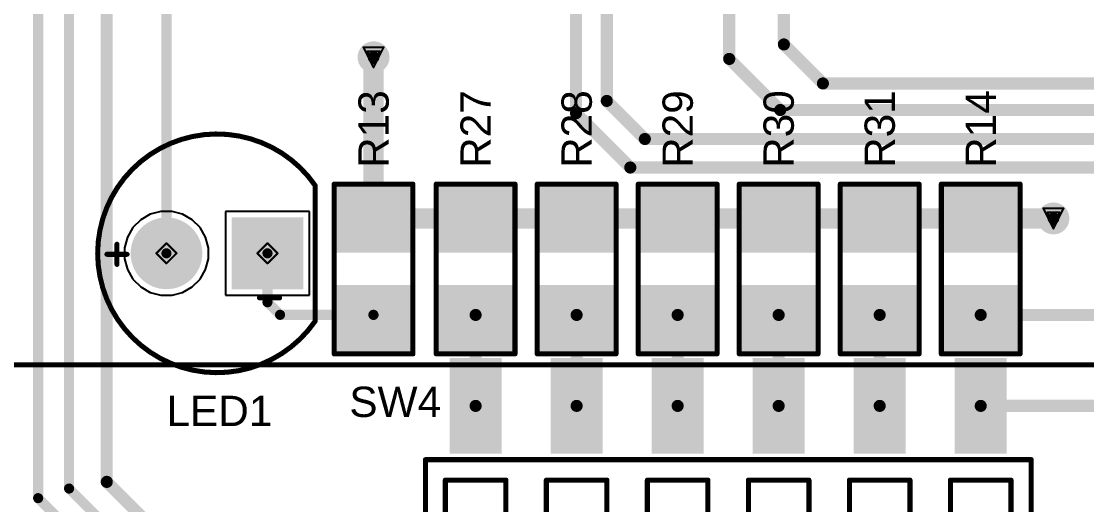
# Model space of a CAD drawing. Header units: inches. Extents: x 29 to 267, y 155 to 337.
# Drawn here: x 54.19 to 80.97, y 223.75 to 235.91 of the extents above; entities that cross this region are included whole.
import ezdxf

# ---------------------------------------------------------------- set-up
doc = ezdxf.new("R2010")
doc.units = ezdxf.units.IN
for name, color, linetype in [('Board Outline', 216, 'Continuous'), ('Bottom Layer', 5, 'Continuous'), ('Bottom Solder', 6, 'Continuous'), ('Dimension', 6, 'Continuous'), ('Drill Drawing', 1, 'Continuous'), ('Multi-Layer', 9, 'Continuous'), ('Pad Holes', 156, 'Continuous'), ('Top Layer', 1, 'Continuous'), ('Top Overlay', 2, 'Continuous'), ('Top Paste', 8, 'Continuous'), ('Top Solder', 216, 'Continuous'), ('Via Holes', 16, 'Continuous')]:
    doc.layers.add(name, color=color, linetype=linetype)
doc.styles.add('Arial', font='', dxfattribs={"height": 0.2})
doc.styles.get('Arial').set_extended_font_data('Arial')

# ---------------------------------------------------------------- blocks, each defined once
blk = doc.blocks.new('SMXS_06K_TP_15')
at = {"layer": 'Top Layer'}
for points in [[(-3.3, 6.9), (-3.3, 5.8), (-5.5, 5.8), (-5.5, 6.9)], [(5.5, 6.9), (5.5, 5.8), (3.3, 5.8), (3.3, 6.9)], [(-3.3, 4.36), (-3.3, 3.26), (-5.5, 3.26), (-5.5, 4.36)], [(5.5, 4.36), (5.5, 3.26), (3.3, 3.26), (3.3, 4.36)], [(-3.3, 1.82), (-3.3, 0.72), (-5.5, 0.72), (-5.5, 1.82)], [(5.5, 1.82), (5.5, 0.72), (3.3, 0.72), (3.3, 1.82)], [(-3.3, -0.72), (-3.3, -1.82), (-5.5, -1.82), (-5.5, -0.72)], [(5.5, -0.72), (5.5, -1.82), (3.3, -1.82), (3.3, -0.72)], [(-3.3, -3.26), (-3.3, -4.36), (-5.5, -4.36), (-5.5, -3.26)], [(5.5, -3.26), (5.5, -4.36), (3.3, -4.36), (3.3, -3.26)], [(-3.3, -5.8), (-3.3, -6.9), (-5.5, -6.9), (-5.5, -5.8)], [(5.5, -5.8), (5.5, -6.9), (3.3, -6.9), (3.3, -5.8)]]:
    blk.add_hatch(color=1, dxfattribs=at).paths.add_polyline_path(points)
at = {"layer": 'Top Paste'}
for points in [[(-3.3, 6.9), (-3.3, 5.8), (-5.5, 5.8), (-5.5, 6.9)], [(5.5, 6.9), (5.5, 5.8), (3.3, 5.8), (3.3, 6.9)], [(-3.3, 4.36), (-3.3, 3.26), (-5.5, 3.26), (-5.5, 4.36)], [(5.5, 4.36), (5.5, 3.26), (3.3, 3.26), (3.3, 4.36)], [(-3.3, 1.82), (-3.3, 0.72), (-5.5, 0.72), (-5.5, 1.82)], [(5.5, 1.82), (5.5, 0.72), (3.3, 0.72), (3.3, 1.82)], [(-3.3, -0.72), (-3.3, -1.82), (-5.5, -1.82), (-5.5, -0.72)], [(5.5, -0.72), (5.5, -1.82), (3.3, -1.82), (3.3, -0.72)], [(-3.3, -3.26), (-3.3, -4.36), (-5.5, -4.36), (-5.5, -3.26)], [(5.5, -3.26), (5.5, -4.36), (3.3, -4.36), (3.3, -3.26)], [(-3.3, -5.8), (-3.3, -6.9), (-5.5, -6.9), (-5.5, -5.8)], [(5.5, -5.8), (5.5, -6.9), (3.3, -6.9), (3.3, -5.8)]]:
    blk.add_hatch(color=8, dxfattribs=at).paths.add_polyline_path(points)
at = {"layer": 'Top Solder'}
for points in [[(-3.198, 7.002), (-3.198, 5.698), (-5.602, 5.698), (-5.602, 7.002)], [(5.602, 7.002), (5.602, 5.698), (3.198, 5.698), (3.198, 7.002)], [(-3.198, 4.462), (-3.198, 3.158), (-5.602, 3.158), (-5.602, 4.462)], [(5.602, 4.462), (5.602, 3.158), (3.198, 3.158), (3.198, 4.462)], [(-3.198, 1.922), (-3.198, 0.618), (-5.602, 0.618), (-5.602, 1.922)], [(5.602, 1.922), (5.602, 0.618), (3.198, 0.618), (3.198, 1.922)], [(-3.198, -0.618), (-3.198, -1.922), (-5.602, -1.922), (-5.602, -0.618)], [(5.602, -0.618), (5.602, -1.922), (3.198, -1.922), (3.198, -0.618)], [(-3.198, -3.158), (-3.198, -4.462), (-5.602, -4.462), (-5.602, -3.158)], [(5.602, -3.158), (5.602, -4.462), (3.198, -4.462), (3.198, -3.158)], [(-3.198, -5.698), (-3.198, -7.002), (-5.602, -7.002), (-5.602, -5.698)], [(5.602, -5.698), (5.602, -7.002), (3.198, -7.002), (3.198, -5.698)]]:
    blk.add_hatch(color=216, dxfattribs=at).paths.add_polyline_path(points)
at = {"layer": 'Top Overlay'}
for points, const_width in [([(-3.08, 7.61), (-3.08, 6.965)], 0.127), ([(-3.08, 7.61), (3.048, 7.61)], 0.127), ([(3.048, 7.61), (3.048, -7.62)], 0.127), ([(-2.293, 7.112), (-2.293, 5.588)], 0.127), ([(-2.293, 7.112), (2.533, 7.112)], 0.127), ([(-1.785, 7.112), (-1.785, 5.588)], 0.127), ([(-1.023, 7.112), (-1.785, 6.096)], 0.127), ([(-0.515, 7.112), (-1.531, 5.588)], 0.127), ([(-0.515, 7.112), (-0.515, 5.588)], 0.127), ([(2.533, 7.112), (2.533, 5.588)], 0.127), ([(-5.879, 6.48), (-5.752, 6.353)], 0.254), ([(-5.879, 6.48), (-5.879, 6.226)], 0.254), ([(-5.752, 6.353), (-5.879, 6.226)], 0.254), ([(-0.515, 6.35), (-1.023, 5.588)], 0.127), ([(-3.08, 5.735), (-3.08, 4.425)], 0.127), ([(-2.293, 5.588), (2.533, 5.588)], 0.127), ([(-2.293, 4.572), (2.533, 4.572)], 0.127), ([(-2.293, 4.572), (-2.293, 3.048)], 0.127), ([(-1.023, 4.572), (-1.785, 3.556)], 0.127), ([(-1.785, 4.572), (-1.785, 3.048)], 0.127), ([(-0.515, 4.572), (-1.531, 3.048)], 0.127), ([(-0.515, 4.572), (-0.515, 3.048)], 0.127), ([(2.533, 4.572), (2.533, 3.048)], 0.127), ([(-0.515, 3.81), (-1.023, 3.048)], 0.127), ([(-3.08, 3.195), (-3.08, 1.885)], 0.127), ([(-2.293, 3.048), (2.533, 3.048)], 0.127), ([(-2.293, 2.032), (-2.293, 0.508)], 0.127), ([(-2.293, 2.032), (2.533, 2.032)], 0.127), ([(-1.785, 2.032), (-1.785, 0.508)], 0.127), ([(-1.023, 2.032), (-1.785, 1.016)], 0.127), ([(-0.515, 2.032), (-1.531, 0.508)], 0.127), ([(-0.515, 2.032), (-0.515, 0.508)], 0.127), ([(2.533, 2.032), (2.533, 0.508)], 0.127), ([(-0.515, 1.27), (-1.023, 0.508)], 0.127), ([(-3.08, 0.655), (-3.08, -0.655)], 0.127), ([(-2.293, 0.508), (2.533, 0.508)], 0.127), ([(-2.293, -0.508), (2.533, -0.508)], 0.127), ([(-2.293, -0.508), (-2.293, -2.032)], 0.127), ([(-1.023, -0.508), (-1.785, -1.524)], 0.127), ([(-1.785, -0.508), (-1.785, -2.032)], 0.127), ([(-0.515, -0.508), (-1.531, -2.032)], 0.127), ([(-0.515, -0.508), (-0.515, -2.032)], 0.127), ([(2.533, -0.508), (2.533, -2.032)], 0.127), ([(-0.515, -1.27), (-1.023, -2.032)], 0.127), ([(-3.08, -1.885), (-3.08, -3.195)], 0.127), ([(-2.293, -2.032), (2.533, -2.032)], 0.127), ([(-2.293, -3.048), (-2.293, -4.572)], 0.127), ([(-2.293, -3.048), (2.533, -3.048)], 0.127), ([(-1.785, -3.048), (-1.785, -4.572)], 0.127), ([(-1.023, -3.048), (-1.785, -4.064)], 0.127), ([(-0.515, -3.048), (-1.531, -4.572)], 0.127), ([(-0.515, -3.048), (-0.515, -4.572)], 0.127), ([(2.533, -3.048), (2.533, -4.572)], 0.127), ([(-0.515, -3.81), (-1.023, -4.572)], 0.127), ([(-3.08, -4.425), (-3.08, -5.735)], 0.127), ([(-2.293, -4.572), (2.533, -4.572)], 0.127), ([(-2.293, -5.588), (2.533, -5.588)], 0.127), ([(-2.293, -5.588), (-2.293, -7.112)], 0.127), ([(-1.023, -5.588), (-1.785, -6.604)], 0.127), ([(-1.785, -5.588), (-1.785, -7.112)], 0.127), ([(-0.515, -5.588), (-1.531, -7.112)], 0.127), ([(-0.515, -5.588), (-0.515, -7.112)], 0.127), ([(2.533, -5.588), (2.533, -7.112)], 0.127), ([(-0.515, -6.35), (-1.023, -7.112)], 0.127), ([(-3.08, -6.965), (-3.08, -7.62)], 0.127), ([(-2.293, -7.112), (2.533, -7.112)], 0.127), ([(-3.08, -7.62), (3.048, -7.62)], 0.127)]:
    blk.add_lwpolyline(points, dxfattribs=dict(at, const_width=const_width))
for points, const_width in [([(-3.112, 7.61, 1), (-3.048, 7.61, 1)], 0.0635), ([(-3.112, 7.61, 1), (-3.048, 7.61, 1)], 0.0635), ([(3.016, 7.61, 1), (3.08, 7.61, 1)], 0.0635), ([(3.016, 7.61, 1), (3.08, 7.61, 1)], 0.0635), ([(-3.112, 6.965, 1), (-3.048, 6.965, 1)], 0.0635), ([(-2.325, 7.112, 1), (-2.261, 7.112, 1)], 0.0635), ([(-2.325, 7.112, 1), (-2.261, 7.112, 1)], 0.0635), ([(-1.817, 7.112, 1), (-1.753, 7.112, 1)], 0.0635), ([(-1.055, 7.112, 1), (-0.991, 7.112, 1)], 0.0635), ([(-0.547, 7.112, 1), (-0.483, 7.112, 1)], 0.0635), ([(-0.547, 7.112, 1), (-0.483, 7.112, 1)], 0.0635), ([(2.501, 7.112, 1), (2.565, 7.112, 1)], 0.0635), ([(2.501, 7.112, 1), (2.565, 7.112, 1)], 0.0635), ([(-5.942, 6.48, 1), (-5.815, 6.48, 1)], 0.127), ([(-5.942, 6.48, 1), (-5.815, 6.48, 1)], 0.127), ([(-5.815, 6.353, 1), (-5.688, 6.353, 1)], 0.127), ([(-5.815, 6.353, 1), (-5.688, 6.353, 1)], 0.127), ([(-5.942, 6.226, 1), (-5.815, 6.226, 1)], 0.127), ([(-5.942, 6.226, 1), (-5.815, 6.226, 1)], 0.127), ([(-0.547, 6.35, 1), (-0.483, 6.35, 1)], 0.0635), ([(-1.817, 6.096, 1), (-1.753, 6.096, 1)], 0.0635), ([(-3.112, 5.735, 1), (-3.048, 5.735, 1)], 0.0635), ([(-2.325, 5.588, 1), (-2.261, 5.588, 1)], 0.0635), ([(-2.325, 5.588, 1), (-2.261, 5.588, 1)], 0.0635), ([(-1.817, 5.588, 1), (-1.753, 5.588, 1)], 0.0635), ([(-1.563, 5.588, 1), (-1.499, 5.588, 1)], 0.0635), ([(-1.055, 5.588, 1), (-0.991, 5.588, 1)], 0.0635), ([(-0.547, 5.588, 1), (-0.483, 5.588, 1)], 0.0635), ([(2.501, 5.588, 1), (2.565, 5.588, 1)], 0.0635), ([(2.501, 5.588, 1), (2.565, 5.588, 1)], 0.0635), ([(-2.325, 4.572, 1), (-2.261, 4.572, 1)], 0.0635), ([(-2.325, 4.572, 1), (-2.261, 4.572, 1)], 0.0635), ([(-1.817, 4.572, 1), (-1.753, 4.572, 1)], 0.0635), ([(-1.055, 4.572, 1), (-0.991, 4.572, 1)], 0.0635), ([(-0.547, 4.572, 1), (-0.483, 4.572, 1)], 0.0635), ([(-0.547, 4.572, 1), (-0.483, 4.572, 1)], 0.0635), ([(2.501, 4.572, 1), (2.565, 4.572, 1)], 0.0635), ([(2.501, 4.572, 1), (2.565, 4.572, 1)], 0.0635), ([(-3.112, 4.425, 1), (-3.048, 4.425, 1)], 0.0635), ([(-0.547, 3.81, 1), (-0.483, 3.81, 1)], 0.0635), ([(-1.817, 3.556, 1), (-1.753, 3.556, 1)], 0.0635), ([(-3.112, 3.195, 1), (-3.048, 3.195, 1)], 0.0635), ([(-2.325, 3.048, 1), (-2.261, 3.048, 1)], 0.0635), ([(-2.325, 3.048, 1), (-2.261, 3.048, 1)], 0.0635), ([(-1.817, 3.048, 1), (-1.753, 3.048, 1)], 0.0635), ([(-1.563, 3.048, 1), (-1.499, 3.048, 1)], 0.0635), ([(-1.055, 3.048, 1), (-0.991, 3.048, 1)], 0.0635), ([(-0.547, 3.048, 1), (-0.483, 3.048, 1)], 0.0635), ([(2.501, 3.048, 1), (2.565, 3.048, 1)], 0.0635), ([(2.501, 3.048, 1), (2.565, 3.048, 1)], 0.0635), ([(-3.112, 1.885, 1), (-3.048, 1.885, 1)], 0.0635), ([(-2.325, 2.032, 1), (-2.261, 2.032, 1)], 0.0635), ([(-2.325, 2.032, 1), (-2.261, 2.032, 1)], 0.0635), ([(-1.817, 2.032, 1), (-1.753, 2.032, 1)], 0.0635), ([(-1.055, 2.032, 1), (-0.991, 2.032, 1)], 0.0635), ([(-0.547, 2.032, 1), (-0.483, 2.032, 1)], 0.0635), ([(-0.547, 2.032, 1), (-0.483, 2.032, 1)], 0.0635), ([(2.501, 2.032, 1), (2.565, 2.032, 1)], 0.0635), ([(2.501, 2.032, 1), (2.565, 2.032, 1)], 0.0635), ([(-1.817, 1.016, 1), (-1.753, 1.016, 1)], 0.0635), ([(-0.547, 1.27, 1), (-0.483, 1.27, 1)], 0.0635), ([(-3.112, 0.655, 1), (-3.048, 0.655, 1)], 0.0635), ([(-2.325, 0.508, 1), (-2.261, 0.508, 1)], 0.0635), ([(-2.325, 0.508, 1), (-2.261, 0.508, 1)], 0.0635), ([(-1.817, 0.508, 1), (-1.753, 0.508, 1)], 0.0635), ([(-1.563, 0.508, 1), (-1.499, 0.508, 1)], 0.0635), ([(-1.055, 0.508, 1), (-0.991, 0.508, 1)], 0.0635), ([(-0.547, 0.508, 1), (-0.483, 0.508, 1)], 0.0635), ([(2.501, 0.508, 1), (2.565, 0.508, 1)], 0.0635), ([(2.501, 0.508, 1), (2.565, 0.508, 1)], 0.0635), ([(-2.325, -0.508, 1), (-2.261, -0.508, 1)], 0.0635), ([(-2.325, -0.508, 1), (-2.261, -0.508, 1)], 0.0635), ([(-1.817, -0.508, 1), (-1.753, -0.508, 1)], 0.0635), ([(-1.055, -0.508, 1), (-0.991, -0.508, 1)], 0.0635), ([(-0.547, -0.508, 1), (-0.483, -0.508, 1)], 0.0635), ([(-0.547, -0.508, 1), (-0.483, -0.508, 1)], 0.0635), ([(2.501, -0.508, 1), (2.565, -0.508, 1)], 0.0635), ([(2.501, -0.508, 1), (2.565, -0.508, 1)], 0.0635), ([(-3.112, -0.655, 1), (-3.048, -0.655, 1)], 0.0635), ([(-0.547, -1.27, 1), (-0.483, -1.27, 1)], 0.0635), ([(-1.817, -1.524, 1), (-1.753, -1.524, 1)], 0.0635), ([(-3.112, -1.885, 1), (-3.048, -1.885, 1)], 0.0635), ([(-2.325, -2.032, 1), (-2.261, -2.032, 1)], 0.0635), ([(-2.325, -2.032, 1), (-2.261, -2.032, 1)], 0.0635), ([(-1.817, -2.032, 1), (-1.753, -2.032, 1)], 0.0635), ([(-1.563, -2.032, 1), (-1.499, -2.032, 1)], 0.0635), ([(-1.055, -2.032, 1), (-0.991, -2.032, 1)], 0.0635), ([(-0.547, -2.032, 1), (-0.483, -2.032, 1)], 0.0635), ([(2.501, -2.032, 1), (2.565, -2.032, 1)], 0.0635), ([(2.501, -2.032, 1), (2.565, -2.032, 1)], 0.0635), ([(-3.112, -3.195, 1), (-3.048, -3.195, 1)], 0.0635), ([(-2.325, -3.048, 1), (-2.261, -3.048, 1)], 0.0635), ([(-2.325, -3.048, 1), (-2.261, -3.048, 1)], 0.0635), ([(-1.817, -3.048, 1), (-1.753, -3.048, 1)], 0.0635), ([(-1.055, -3.048, 1), (-0.991, -3.048, 1)], 0.0635), ([(-0.547, -3.048, 1), (-0.483, -3.048, 1)], 0.0635), ([(-0.547, -3.048, 1), (-0.483, -3.048, 1)], 0.0635), ([(2.501, -3.048, 1), (2.565, -3.048, 1)], 0.0635), ([(2.501, -3.048, 1), (2.565, -3.048, 1)], 0.0635), ([(-0.547, -3.81, 1), (-0.483, -3.81, 1)], 0.0635), ([(-1.817, -4.064, 1), (-1.753, -4.064, 1)], 0.0635), ([(-3.112, -4.425, 1), (-3.048, -4.425, 1)], 0.0635), ([(-2.325, -4.572, 1), (-2.261, -4.572, 1)], 0.0635), ([(-2.325, -4.572, 1), (-2.261, -4.572, 1)], 0.0635), ([(-1.817, -4.572, 1), (-1.753, -4.572, 1)], 0.0635), ([(-1.563, -4.572, 1), (-1.499, -4.572, 1)], 0.0635), ([(-1.055, -4.572, 1), (-0.991, -4.572, 1)], 0.0635), ([(-0.547, -4.572, 1), (-0.483, -4.572, 1)], 0.0635), ([(2.501, -4.572, 1), (2.565, -4.572, 1)], 0.0635), ([(2.501, -4.572, 1), (2.565, -4.572, 1)], 0.0635), ([(-2.325, -5.588, 1), (-2.261, -5.588, 1)], 0.0635), ([(-2.325, -5.588, 1), (-2.261, -5.588, 1)], 0.0635), ([(-1.817, -5.588, 1), (-1.753, -5.588, 1)], 0.0635), ([(-1.055, -5.588, 1), (-0.991, -5.588, 1)], 0.0635), ([(-0.547, -5.588, 1), (-0.483, -5.588, 1)], 0.0635), ([(-0.547, -5.588, 1), (-0.483, -5.588, 1)], 0.0635), ([(2.501, -5.588, 1), (2.565, -5.588, 1)], 0.0635), ([(2.501, -5.588, 1), (2.565, -5.588, 1)], 0.0635), ([(-3.112, -5.735, 1), (-3.048, -5.735, 1)], 0.0635), ([(-0.547, -6.35, 1), (-0.483, -6.35, 1)], 0.0635), ([(-1.817, -6.604, 1), (-1.753, -6.604, 1)], 0.0635), ([(-3.112, -6.965, 1), (-3.048, -6.965, 1)], 0.0635), ([(-2.325, -7.112, 1), (-2.261, -7.112, 1)], 0.0635), ([(-2.325, -7.112, 1), (-2.261, -7.112, 1)], 0.0635), ([(-1.817, -7.112, 1), (-1.753, -7.112, 1)], 0.0635), ([(-1.563, -7.112, 1), (-1.499, -7.112, 1)], 0.0635), ([(-1.055, -7.112, 1), (-0.991, -7.112, 1)], 0.0635), ([(-0.547, -7.112, 1), (-0.483, -7.112, 1)], 0.0635), ([(2.501, -7.112, 1), (2.565, -7.112, 1)], 0.0635), ([(2.501, -7.112, 1), (2.565, -7.112, 1)], 0.0635), ([(-3.112, -7.62, 1), (-3.048, -7.62, 1)], 0.0635), ([(-3.112, -7.62, 1), (-3.048, -7.62, 1)], 0.0635), ([(3.016, -7.62, 1), (3.08, -7.62, 1)], 0.0635), ([(3.016, -7.62, 1), (3.08, -7.62, 1)], 0.0635)]:
    blk.add_lwpolyline(points, format="xyb", close=True, dxfattribs=dict(at, const_width=const_width))
at = {"layer": 'Top Overlay', "style": 'Arial'}
for p in [(1.69, 6.41), (1.69, 3.87), (1.69, 1.33), (1.69, -1.21), (1.69, -3.75), (1.69, -6.29)]:
    blk.add_text('ON', height=0.762, rotation=180, dxfattribs=at).set_placement(p)
blk = doc.blocks.new('R___1206_25')
at = {"layer": 'Top Layer'}
for points in [[(-2.032, 0.889), (-0.508, 0.889), (-0.508, -0.889), (-2.032, -0.889)], [(0.508, 0.889), (2.032, 0.889), (2.032, -0.889), (0.508, -0.889)]]:
    blk.add_hatch(color=1, dxfattribs=at).paths.add_polyline_path(points)
at = {"layer": 'Top Paste'}
for points in [[(-2.032, 0.889), (-0.508, 0.889), (-0.508, -0.889), (-2.032, -0.889)], [(0.508, 0.889), (2.032, 0.889), (2.032, -0.889), (0.508, -0.889)]]:
    blk.add_hatch(color=8, dxfattribs=at).paths.add_polyline_path(points)
at = {"layer": 'Top Solder'}
for points in [[(-2.1336, 0.9906), (-0.4064, 0.9906), (-0.4064, -0.9906), (-2.1336, -0.9906)], [(0.4064, 0.9906), (2.1336, 0.9906), (2.1336, -0.9906), (0.4064, -0.9906)]]:
    blk.add_hatch(color=216, dxfattribs=at).paths.add_polyline_path(points)
at = {"layer": 'Top Overlay', "const_width": 0.127}
for points in [[(-2.1336, 0.9906), (2.1336, 0.9906)], [(-2.1336, 0.9906), (-2.1336, -0.9906)], [(2.1336, 0.9906), (2.1336, -0.9906)], [(-2.1336, -0.9906), (2.1336, -0.9906)]]:
    blk.add_lwpolyline(points, dxfattribs=at)
at = {"layer": 'Top Overlay', "const_width": 0.0635}
for points in [[(-2.16535, 0.9906, 1), (-2.10185, 0.9906, 1)], [(-2.16535, 0.9906, 1), (-2.10185, 0.9906, 1)], [(2.10185, 0.9906, 1), (2.16535, 0.9906, 1)], [(2.10185, 0.9906, 1), (2.16535, 0.9906, 1)], [(-2.16535, -0.9906, 1), (-2.10185, -0.9906, 1)], [(-2.16535, -0.9906, 1), (-2.10185, -0.9906, 1)], [(2.10185, -0.9906, 1), (2.16535, -0.9906, 1)], [(2.10185, -0.9906, 1), (2.16535, -0.9906, 1)]]:
    blk.add_lwpolyline(points, format="xyb", close=True, dxfattribs=at)
blk = doc.blocks.new('R___1206_26')
at = {"layer": 'Top Layer'}
for points in [[(-2.032, 0.889), (-0.508, 0.889), (-0.508, -0.889), (-2.032, -0.889)], [(0.508, 0.889), (2.032, 0.889), (2.032, -0.889), (0.508, -0.889)]]:
    blk.add_hatch(color=1, dxfattribs=at).paths.add_polyline_path(points)
at = {"layer": 'Top Paste'}
for points in [[(-2.032, 0.889), (-0.508, 0.889), (-0.508, -0.889), (-2.032, -0.889)], [(0.508, 0.889), (2.032, 0.889), (2.032, -0.889), (0.508, -0.889)]]:
    blk.add_hatch(color=8, dxfattribs=at).paths.add_polyline_path(points)
at = {"layer": 'Top Solder'}
for points in [[(-2.1336, 0.9906), (-0.4064, 0.9906), (-0.4064, -0.9906), (-2.1336, -0.9906)], [(0.4064, 0.9906), (2.1336, 0.9906), (2.1336, -0.9906), (0.4064, -0.9906)]]:
    blk.add_hatch(color=216, dxfattribs=at).paths.add_polyline_path(points)
at = {"layer": 'Top Overlay', "const_width": 0.127}
for points in [[(-2.1336, 0.9906), (2.1336, 0.9906)], [(-2.1336, 0.9906), (-2.1336, -0.9906)], [(2.1336, 0.9906), (2.1336, -0.9906)], [(-2.1336, -0.9906), (2.1336, -0.9906)]]:
    blk.add_lwpolyline(points, dxfattribs=at)
at = {"layer": 'Top Overlay', "const_width": 0.0635}
for points in [[(-2.16535, 0.9906, 1), (-2.10185, 0.9906, 1)], [(-2.16535, 0.9906, 1), (-2.10185, 0.9906, 1)], [(2.10185, 0.9906, 1), (2.16535, 0.9906, 1)], [(2.10185, 0.9906, 1), (2.16535, 0.9906, 1)], [(-2.16535, -0.9906, 1), (-2.10185, -0.9906, 1)], [(-2.16535, -0.9906, 1), (-2.10185, -0.9906, 1)], [(2.10185, -0.9906, 1), (2.16535, -0.9906, 1)], [(2.10185, -0.9906, 1), (2.16535, -0.9906, 1)]]:
    blk.add_lwpolyline(points, format="xyb", close=True, dxfattribs=at)
blk = doc.blocks.new('R___1206_27')
at = {"layer": 'Top Layer'}
for points in [[(-2.032, 0.889), (-0.508, 0.889), (-0.508, -0.889), (-2.032, -0.889)], [(0.508, 0.889), (2.032, 0.889), (2.032, -0.889), (0.508, -0.889)]]:
    blk.add_hatch(color=1, dxfattribs=at).paths.add_polyline_path(points)
at = {"layer": 'Top Paste'}
for points in [[(-2.032, 0.889), (-0.508, 0.889), (-0.508, -0.889), (-2.032, -0.889)], [(0.508, 0.889), (2.032, 0.889), (2.032, -0.889), (0.508, -0.889)]]:
    blk.add_hatch(color=8, dxfattribs=at).paths.add_polyline_path(points)
at = {"layer": 'Top Solder'}
for points in [[(-2.1336, 0.9906), (-0.4064, 0.9906), (-0.4064, -0.9906), (-2.1336, -0.9906)], [(0.4064, 0.9906), (2.1336, 0.9906), (2.1336, -0.9906), (0.4064, -0.9906)]]:
    blk.add_hatch(color=216, dxfattribs=at).paths.add_polyline_path(points)
at = {"layer": 'Top Overlay', "const_width": 0.127}
for points in [[(-2.1336, 0.9906), (2.1336, 0.9906)], [(-2.1336, 0.9906), (-2.1336, -0.9906)], [(2.1336, 0.9906), (2.1336, -0.9906)], [(-2.1336, -0.9906), (2.1336, -0.9906)]]:
    blk.add_lwpolyline(points, dxfattribs=at)
at = {"layer": 'Top Overlay', "const_width": 0.0635}
for points in [[(-2.16535, 0.9906, 1), (-2.10185, 0.9906, 1)], [(-2.16535, 0.9906, 1), (-2.10185, 0.9906, 1)], [(2.10185, 0.9906, 1), (2.16535, 0.9906, 1)], [(2.10185, 0.9906, 1), (2.16535, 0.9906, 1)], [(-2.16535, -0.9906, 1), (-2.10185, -0.9906, 1)], [(-2.16535, -0.9906, 1), (-2.10185, -0.9906, 1)], [(2.10185, -0.9906, 1), (2.16535, -0.9906, 1)], [(2.10185, -0.9906, 1), (2.16535, -0.9906, 1)]]:
    blk.add_lwpolyline(points, format="xyb", close=True, dxfattribs=at)
blk = doc.blocks.new('R___1206_28')
at = {"layer": 'Top Layer'}
for points in [[(-2.032, 0.889), (-0.508, 0.889), (-0.508, -0.889), (-2.032, -0.889)], [(0.508, 0.889), (2.032, 0.889), (2.032, -0.889), (0.508, -0.889)]]:
    blk.add_hatch(color=1, dxfattribs=at).paths.add_polyline_path(points)
at = {"layer": 'Top Paste'}
for points in [[(-2.032, 0.889), (-0.508, 0.889), (-0.508, -0.889), (-2.032, -0.889)], [(0.508, 0.889), (2.032, 0.889), (2.032, -0.889), (0.508, -0.889)]]:
    blk.add_hatch(color=8, dxfattribs=at).paths.add_polyline_path(points)
at = {"layer": 'Top Solder'}
for points in [[(-2.1336, 0.9906), (-0.4064, 0.9906), (-0.4064, -0.9906), (-2.1336, -0.9906)], [(0.4064, 0.9906), (2.1336, 0.9906), (2.1336, -0.9906), (0.4064, -0.9906)]]:
    blk.add_hatch(color=216, dxfattribs=at).paths.add_polyline_path(points)
at = {"layer": 'Top Overlay', "const_width": 0.127}
for points in [[(-2.1336, 0.9906), (2.1336, 0.9906)], [(-2.1336, 0.9906), (-2.1336, -0.9906)], [(2.1336, 0.9906), (2.1336, -0.9906)], [(-2.1336, -0.9906), (2.1336, -0.9906)]]:
    blk.add_lwpolyline(points, dxfattribs=at)
at = {"layer": 'Top Overlay', "const_width": 0.0635}
for points in [[(-2.16535, 0.9906, 1), (-2.10185, 0.9906, 1)], [(-2.16535, 0.9906, 1), (-2.10185, 0.9906, 1)], [(2.10185, 0.9906, 1), (2.16535, 0.9906, 1)], [(2.10185, 0.9906, 1), (2.16535, 0.9906, 1)], [(-2.16535, -0.9906, 1), (-2.10185, -0.9906, 1)], [(-2.16535, -0.9906, 1), (-2.10185, -0.9906, 1)], [(2.10185, -0.9906, 1), (2.16535, -0.9906, 1)], [(2.10185, -0.9906, 1), (2.16535, -0.9906, 1)]]:
    blk.add_lwpolyline(points, format="xyb", close=True, dxfattribs=at)
blk = doc.blocks.new('R___1206_29')
at = {"layer": 'Top Layer'}
for points in [[(-2.032, 0.889), (-0.508, 0.889), (-0.508, -0.889), (-2.032, -0.889)], [(0.508, 0.889), (2.032, 0.889), (2.032, -0.889), (0.508, -0.889)]]:
    blk.add_hatch(color=1, dxfattribs=at).paths.add_polyline_path(points)
at = {"layer": 'Top Paste'}
for points in [[(-2.032, 0.889), (-0.508, 0.889), (-0.508, -0.889), (-2.032, -0.889)], [(0.508, 0.889), (2.032, 0.889), (2.032, -0.889), (0.508, -0.889)]]:
    blk.add_hatch(color=8, dxfattribs=at).paths.add_polyline_path(points)
at = {"layer": 'Top Solder'}
for points in [[(-2.1336, 0.9906), (-0.4064, 0.9906), (-0.4064, -0.9906), (-2.1336, -0.9906)], [(0.4064, 0.9906), (2.1336, 0.9906), (2.1336, -0.9906), (0.4064, -0.9906)]]:
    blk.add_hatch(color=216, dxfattribs=at).paths.add_polyline_path(points)
at = {"layer": 'Top Overlay', "const_width": 0.127}
for points in [[(-2.1336, 0.9906), (2.1336, 0.9906)], [(-2.1336, 0.9906), (-2.1336, -0.9906)], [(2.1336, 0.9906), (2.1336, -0.9906)], [(-2.1336, -0.9906), (2.1336, -0.9906)]]:
    blk.add_lwpolyline(points, dxfattribs=at)
at = {"layer": 'Top Overlay', "const_width": 0.0635}
for points in [[(-2.16535, 0.9906, 1), (-2.10185, 0.9906, 1)], [(-2.16535, 0.9906, 1), (-2.10185, 0.9906, 1)], [(2.10185, 0.9906, 1), (2.16535, 0.9906, 1)], [(2.10185, 0.9906, 1), (2.16535, 0.9906, 1)], [(-2.16535, -0.9906, 1), (-2.10185, -0.9906, 1)], [(-2.16535, -0.9906, 1), (-2.10185, -0.9906, 1)], [(2.10185, -0.9906, 1), (2.16535, -0.9906, 1)], [(2.10185, -0.9906, 1), (2.16535, -0.9906, 1)]]:
    blk.add_lwpolyline(points, format="xyb", close=True, dxfattribs=at)
blk = doc.blocks.new('R___1206_42')
at = {"layer": 'Top Layer'}
for points in [[(-2.032, 0.889), (-0.508, 0.889), (-0.508, -0.889), (-2.032, -0.889)], [(0.508, 0.889), (2.032, 0.889), (2.032, -0.889), (0.508, -0.889)]]:
    blk.add_hatch(color=1, dxfattribs=at).paths.add_polyline_path(points)
at = {"layer": 'Top Paste'}
for points in [[(-2.032, 0.889), (-0.508, 0.889), (-0.508, -0.889), (-2.032, -0.889)], [(0.508, 0.889), (2.032, 0.889), (2.032, -0.889), (0.508, -0.889)]]:
    blk.add_hatch(color=8, dxfattribs=at).paths.add_polyline_path(points)
at = {"layer": 'Top Solder'}
for points in [[(-2.1336, 0.9906), (-0.4064, 0.9906), (-0.4064, -0.9906), (-2.1336, -0.9906)], [(0.4064, 0.9906), (2.1336, 0.9906), (2.1336, -0.9906), (0.4064, -0.9906)]]:
    blk.add_hatch(color=216, dxfattribs=at).paths.add_polyline_path(points)
at = {"layer": 'Top Overlay', "const_width": 0.127}
for points in [[(-2.1336, -0.9906), (-2.1336, 0.9906)], [(2.1336, 0.9906), (-2.1336, 0.9906)], [(2.1336, -0.9906), (2.1336, 0.9906)], [(2.1336, -0.9906), (-2.1336, -0.9906)]]:
    blk.add_lwpolyline(points, dxfattribs=at)
at = {"layer": 'Top Overlay', "const_width": 0.0635}
for points in [[(-2.16535, 0.9906, 1), (-2.10185, 0.9906, 1)], [(-2.16535, 0.9906, 1), (-2.10185, 0.9906, 1)], [(2.10185, 0.9906, 1), (2.16535, 0.9906, 1)], [(2.10185, 0.9906, 1), (2.16535, 0.9906, 1)], [(-2.16535, -0.9906, 1), (-2.10185, -0.9906, 1)], [(-2.16535, -0.9906, 1), (-2.10185, -0.9906, 1)], [(2.10185, -0.9906, 1), (2.16535, -0.9906, 1)], [(2.10185, -0.9906, 1), (2.16535, -0.9906, 1)]]:
    blk.add_lwpolyline(points, format="xyb", close=True, dxfattribs=at)
blk = doc.blocks.new('R___1206_43')
at = {"layer": 'Top Layer'}
for points in [[(-2.032, 0.889), (-0.508, 0.889), (-0.508, -0.889), (-2.032, -0.889)], [(0.508, 0.889), (2.032, 0.889), (2.032, -0.889), (0.508, -0.889)]]:
    blk.add_hatch(color=1, dxfattribs=at).paths.add_polyline_path(points)
at = {"layer": 'Top Paste'}
for points in [[(-2.032, 0.889), (-0.508, 0.889), (-0.508, -0.889), (-2.032, -0.889)], [(0.508, 0.889), (2.032, 0.889), (2.032, -0.889), (0.508, -0.889)]]:
    blk.add_hatch(color=8, dxfattribs=at).paths.add_polyline_path(points)
at = {"layer": 'Top Solder'}
for points in [[(-2.1336, 0.9906), (-0.4064, 0.9906), (-0.4064, -0.9906), (-2.1336, -0.9906)], [(0.4064, 0.9906), (2.1336, 0.9906), (2.1336, -0.9906), (0.4064, -0.9906)]]:
    blk.add_hatch(color=216, dxfattribs=at).paths.add_polyline_path(points)
at = {"layer": 'Top Overlay', "const_width": 0.127}
for points in [[(-2.1336, -0.9906), (-2.1336, 0.9906)], [(2.1336, 0.9906), (-2.1336, 0.9906)], [(2.1336, -0.9906), (2.1336, 0.9906)], [(2.1336, -0.9906), (-2.1336, -0.9906)]]:
    blk.add_lwpolyline(points, dxfattribs=at)
at = {"layer": 'Top Overlay', "const_width": 0.0635}
for points in [[(-2.16535, 0.9906, 1), (-2.10185, 0.9906, 1)], [(-2.16535, 0.9906, 1), (-2.10185, 0.9906, 1)], [(2.10185, 0.9906, 1), (2.16535, 0.9906, 1)], [(2.10185, 0.9906, 1), (2.16535, 0.9906, 1)], [(-2.16535, -0.9906, 1), (-2.10185, -0.9906, 1)], [(-2.16535, -0.9906, 1), (-2.10185, -0.9906, 1)], [(2.10185, -0.9906, 1), (2.16535, -0.9906, 1)], [(2.10185, -0.9906, 1), (2.16535, -0.9906, 1)]]:
    blk.add_lwpolyline(points, format="xyb", close=True, dxfattribs=at)
blk = doc.blocks.new('TH_LED_5___Y______67')
at = {"layer": 'Bottom Layer'}
blk.add_hatch(color=5, dxfattribs=at).paths.add_polyline_path([(-2.07, 0.8), (-0.47, 0.8), (-0.47, -0.8), (-2.07, -0.8)])
h = blk.add_hatch(color=5, dxfattribs=at)
edge = h.paths.add_edge_path()
edge.add_arc((1.27, 0), 0.8, 0, 360)
at = {"layer": 'Bottom Solder'}
blk.add_hatch(color=6, dxfattribs=at).paths.add_polyline_path([(-2.172, 0.902), (-0.368, 0.902), (-0.368, -0.902), (-2.172, -0.902)])
h = blk.add_hatch(color=6, dxfattribs=at)
edge = h.paths.add_edge_path()
edge.add_arc((1.27, 0), 0.902, 0, 360)
at = {"layer": 'Multi-Layer'}
blk.add_hatch(color=9, dxfattribs=at).paths.add_polyline_path([(-2.07, 0.8), (-0.47, 0.8), (-0.47, -0.8), (-2.07, -0.8)])
h = blk.add_hatch(color=9, dxfattribs=at)
edge = h.paths.add_edge_path()
edge.add_arc((1.27, 0), 0.8, 0, 360)
at = {"layer": 'Pad Holes'}
h = blk.add_hatch(color=7, dxfattribs=at)
edge = h.paths.add_edge_path()
edge.add_arc((-1.27, 0), 0.45, 0, 360)
h = blk.add_hatch(color=7, dxfattribs=at)
edge = h.paths.add_edge_path()
edge.add_arc((1.27, 0), 0.45, 0, 360)
at = {"layer": 'Top Layer'}
blk.add_hatch(color=1, dxfattribs=at).paths.add_polyline_path([(-2.07, 0.8), (-0.47, 0.8), (-0.47, -0.8), (-2.07, -0.8)])
h = blk.add_hatch(color=1, dxfattribs=at)
edge = h.paths.add_edge_path()
edge.add_arc((1.27, 0), 0.8, 0, 360)
at = {"layer": 'Top Solder'}
blk.add_hatch(color=216, dxfattribs=at).paths.add_polyline_path([(-2.172, 0.902), (-0.368, 0.902), (-0.368, -0.902), (-2.172, -0.902)])
h = blk.add_hatch(color=216, dxfattribs=at)
edge = h.paths.add_edge_path()
edge.add_arc((1.27, 0), 0.902, 0, 360)
at = {"layer": 'Top Overlay', "const_width": 0.127}
for points in [[(-2.466, 1.709, -0.73505), (3, 0)], [(3, 0, -0.73505), (-2.466, -1.709)]]:
    blk.add_lwpolyline(points, format="xyb", dxfattribs=at)
for points in [[(-2.466, 1.709), (-2.466, -1.709)], [(-1.067, 1.118), (-1.575, 1.118)], [(2.515, 0.279), (2.515, -0.229)], [(2.769, 0.025), (2.261, 0.025)]]:
    blk.add_lwpolyline(points, dxfattribs=at)
at = {"layer": 'Top Overlay', "const_width": 0.0635}
for points in [[(-2.497, 1.709, 1), (-2.434, 1.709, 1)], [(-2.497, 1.709, 1), (-2.434, 1.709, 1)], [(-1.607, 1.118, 1), (-1.543, 1.118, 1)], [(-1.099, 1.118, 1), (-1.035, 1.118, 1)], [(2.483, 0.279, 1), (2.546, 0.279, 1)], [(2.229, 0.025, 1), (2.292, 0.025, 1)], [(2.737, 0.025, 1), (2.8, 0.025, 1)], [(2.968, 0, 1), (3.032, 0, 1)], [(2.968, 0, 1), (3.032, 0, 1)], [(2.483, -0.229, 1), (2.546, -0.229, 1)], [(-2.497, -1.709, 1), (-2.434, -1.709, 1)], [(-2.497, -1.709, 1), (-2.434, -1.709, 1)]]:
    blk.add_lwpolyline(points, format="xyb", close=True, dxfattribs=at)

msp = doc.modelspace()

# ---------------------------------------------------------------- hatches: boundary and pattern name
at = {"layer": 'Bottom Layer'}
h = msp.add_hatch(color=5, dxfattribs=at)
edge = h.paths.add_edge_path()
edge.add_arc((63.043, 235.001), 0.3, 0, 360)
h = msp.add_hatch(color=5, dxfattribs=at)
edge = h.paths.add_edge_path()
edge.add_arc((80.137, 230.95), 0.3, 0, 360)
at = {"layer": 'Bottom Solder'}
h = msp.add_hatch(color=6, dxfattribs=at)
edge = h.paths.add_edge_path()
edge.add_arc((63.043, 235.001), 0.402, 0, 360)
h = msp.add_hatch(color=6, dxfattribs=at)
edge = h.paths.add_edge_path()
edge.add_arc((80.137, 230.95), 0.402, 0, 360)
at = {"layer": 'Top Layer'}
h = msp.add_hatch(color=1, dxfattribs=at)
edge = h.paths.add_edge_path()
edge.add_arc((63.043, 235.001), 0.3, 0, 360)
h = msp.add_hatch(color=1, dxfattribs=at)
edge = h.paths.add_edge_path()
edge.add_arc((80.137, 230.95), 0.3, 0, 360)
at = {"layer": 'Top Solder'}
h = msp.add_hatch(color=216, dxfattribs=at)
edge = h.paths.add_edge_path()
edge.add_arc((63.043, 235.001), 0.402, 0, 360)
h = msp.add_hatch(color=216, dxfattribs=at)
edge = h.paths.add_edge_path()
edge.add_arc((80.137, 230.95), 0.402, 0, 360)
at = {"layer": 'Via Holes'}
h = msp.add_hatch(color=7, dxfattribs=at)
edge = h.paths.add_edge_path()
edge.add_arc((63.043, 235.001), 0.15, 0, 360)
h = msp.add_hatch(color=7, dxfattribs=at)
edge = h.paths.add_edge_path()
edge.add_arc((80.137, 230.95), 0.15, 0, 360)

# ---------------------------------------------------------------- linework, layer by layer
at = {"layer": 'Board Outline', "const_width": 0.254}
msp.add_lwpolyline([(55.145, 191.491, -2.452185), (125.145, 191.491)], format="xyb", dxfattribs=at)
at = {"layer": 'Bottom Layer'}
for p, q in [((57.189, 230.917), (56.992, 230.72)), ((57.429, 231.055), (57.189, 230.917)), ((57.697, 231.127), (57.429, 231.055)), ((57.975, 231.127), (57.697, 231.127)), ((58.243, 231.055), (57.975, 231.127)), ((58.483, 230.917), (58.243, 231.055)), ((58.679, 230.72), (58.483, 230.917)), ((61.43, 231.127), (59.322, 231.127)), ((59.322, 231.127), (59.322, 229.019)), ((61.43, 229.019), (61.43, 231.127)), ((56.992, 230.72), (56.854, 230.48)), ((58.818, 230.48), (58.679, 230.72)), ((56.854, 230.48), (56.782, 230.212)), ((58.89, 230.212), (58.818, 230.48)), ((56.782, 230.212), (56.782, 229.934)), ((58.89, 229.934), (58.89, 230.212)), ((56.782, 229.934), (56.854, 229.666)), ((58.818, 229.666), (58.89, 229.934)), ((56.854, 229.666), (56.992, 229.426)), ((58.679, 229.426), (58.818, 229.666)), ((56.992, 229.426), (57.189, 229.23)), ((58.483, 229.23), (58.679, 229.426)), ((57.189, 229.23), (57.429, 229.091)), ((57.429, 229.091), (57.697, 229.019)), ((57.975, 229.019), (58.243, 229.091)), ((58.243, 229.091), (58.483, 229.23)), ((57.697, 229.019), (57.975, 229.019)), ((59.322, 229.019), (61.43, 229.019))]:
    msp.add_line(p, q, dxfattribs=at)
at = {"layer": 'Dimension', "const_width": 0.127}
msp.add_lwpolyline([(40.096, 227.267), (90.145, 227.267)], dxfattribs=at)
at = {"layer": 'Drill Drawing', "const_width": 0.0508}
for points in [[(62.789, 235.255), (63.297, 235.255)], [(62.789, 235.255), (63.043, 234.747)], [(63.043, 234.747), (63.297, 235.255)], [(62.89, 235.153), (63.195, 235.153)], [(62.89, 235.153), (63.043, 234.848)], [(63.043, 234.848), (63.195, 235.153)], [(79.883, 231.203), (80.391, 231.203)], [(79.883, 231.203), (80.137, 230.696)], [(80.137, 230.696), (80.391, 231.203)], [(79.985, 231.102), (80.289, 231.102)], [(79.985, 231.102), (80.137, 230.797)], [(80.137, 230.797), (80.289, 231.102)], [(57.582, 230.073), (57.836, 230.327)], [(57.836, 230.327), (58.09, 230.073)], [(60.122, 230.073), (60.376, 230.327)], [(60.376, 230.327), (60.63, 230.073)], [(57.582, 230.073), (57.836, 229.819)], [(57.836, 229.819), (58.09, 230.073)], [(60.122, 230.073), (60.376, 229.819)], [(60.376, 229.819), (60.63, 230.073)]]:
    msp.add_lwpolyline(points, dxfattribs=at)
at = {"layer": 'Drill Drawing', "const_width": 0.0254}
for points in [[(62.776, 235.255, 1), (62.801, 235.255, 1)], [(62.776, 235.255, 1), (62.801, 235.255, 1)], [(63.284, 235.255, 1), (63.309, 235.255, 1)], [(63.284, 235.255, 1), (63.309, 235.255, 1)], [(62.878, 235.153, 1), (62.903, 235.153, 1)], [(62.878, 235.153, 1), (62.903, 235.153, 1)], [(63.182, 235.153, 1), (63.208, 235.153, 1)], [(63.182, 235.153, 1), (63.208, 235.153, 1)], [(63.03, 234.848, 1), (63.055, 234.848, 1)], [(63.03, 234.848, 1), (63.055, 234.848, 1)], [(63.03, 234.747, 1), (63.055, 234.747, 1)], [(63.03, 234.747, 1), (63.055, 234.747, 1)], [(79.87, 231.203, 1), (79.896, 231.203, 1)], [(79.87, 231.203, 1), (79.896, 231.203, 1)], [(80.378, 231.203, 1), (80.404, 231.203, 1)], [(80.378, 231.203, 1), (80.404, 231.203, 1)], [(79.972, 231.102, 1), (79.997, 231.102, 1)], [(79.972, 231.102, 1), (79.997, 231.102, 1)], [(80.277, 231.102, 1), (80.302, 231.102, 1)], [(80.277, 231.102, 1), (80.302, 231.102, 1)], [(80.124, 230.797, 1), (80.15, 230.797, 1)], [(80.124, 230.797, 1), (80.15, 230.797, 1)], [(80.124, 230.696, 1), (80.15, 230.696, 1)], [(80.124, 230.696, 1), (80.15, 230.696, 1)], [(57.823, 230.327, 1), (57.848, 230.327, 1)], [(57.823, 230.327, 1), (57.848, 230.327, 1)], [(60.363, 230.327, 1), (60.388, 230.327, 1)], [(60.363, 230.327, 1), (60.388, 230.327, 1)], [(57.569, 230.073, 1), (57.594, 230.073, 1)], [(57.569, 230.073, 1), (57.594, 230.073, 1)], [(57.823, 229.819, 1), (57.848, 229.819, 1)], [(57.823, 229.819, 1), (57.848, 229.819, 1)], [(58.077, 230.073, 1), (58.102, 230.073, 1)], [(58.077, 230.073, 1), (58.102, 230.073, 1)], [(60.109, 230.073, 1), (60.135, 230.073, 1)], [(60.109, 230.073, 1), (60.135, 230.073, 1)], [(60.363, 229.819, 1), (60.388, 229.819, 1)], [(60.363, 229.819, 1), (60.388, 229.819, 1)], [(60.617, 230.073, 1), (60.642, 230.073, 1)], [(60.617, 230.073, 1), (60.642, 230.073, 1)]]:
    msp.add_lwpolyline(points, format="xyb", close=True, dxfattribs=at)
at = {"layer": 'Top Layer'}
for points, const_width in [([(71.985, 234.96), (71.985, 246.228)], 0.305), ([(73.36, 235.324), (73.36, 244.692)], 0.305), ([(57.836, 230.073), (57.836, 244.523)], 0.254), ([(56.334, 224.328), (56.334, 244.153)], 0.305), ([(55.386, 224.16), (55.386, 243.847)], 0.254), ([(68.907, 233.904), (68.907, 243.561)], 0.305), ([(54.61, 223.919), (54.61, 243.167)], 0.254), ([(68.133, 233.595), (68.133, 243.203)], 0.305), ([(73.36, 235.324), (74.341, 234.343)], 0.305), ([(63.043, 230.95), (63.043, 235.001)], 0.508), ([(71.985, 234.96), (73.269, 233.676)], 0.305), ([(74.341, 234.343), (93.992, 234.343)], 0.305), ([(68.907, 233.904), (69.864, 232.947)], 0.305), ([(68.133, 233.595), (69.498, 232.23)], 0.305), ([(73.269, 233.676), (93.432, 233.676)], 0.305), ([(69.864, 232.947), (92.292, 232.947)], 0.305), ([(69.498, 232.23), (90.749, 232.23)], 0.305), ([(63.043, 230.95), (65.609, 230.95)], 0.508), ([(65.609, 230.95), (68.149, 230.95)], 0.508), ([(68.149, 230.95), (70.689, 230.95)], 0.508), ([(70.689, 230.95), (73.228, 230.95)], 0.508), ([(73.228, 230.95), (75.769, 230.95)], 0.508), ([(75.769, 230.95), (78.309, 230.95)], 0.508), ([(78.309, 230.95), (80.137, 230.95)], 0.508), ([(60.376, 228.843), (60.376, 230.073)], 0.254), ([(60.376, 228.843), (60.692, 228.527)], 0.254), ([(60.692, 228.527), (63.039, 228.527)], 0.254), ([(63.039, 228.527), (63.043, 228.524)], 0.254), ([(65.609, 226.238), (65.609, 228.524)], 0.305), ([(68.149, 226.238), (68.149, 228.524)], 0.305), ([(70.689, 226.238), (70.689, 228.524)], 0.305), ([(73.228, 228.524), (73.229, 228.523)], 0.305), ([(73.229, 226.238), (73.229, 228.523)], 0.305), ([(75.769, 226.238), (75.769, 228.524)], 0.305), ([(78.309, 228.524), (88.28, 228.524)], 0.305), ([(78.309, 226.238), (91.927, 226.238)], 0.305), ([(55.386, 224.16), (57.109, 222.437)], 0.254), ([(56.334, 224.328), (57.451, 223.212)], 0.305), ([(54.61, 223.919), (56.765, 221.764)], 0.254)]:
    msp.add_lwpolyline(points, dxfattribs=dict(at, const_width=const_width))
for points, const_width in [([(73.284, 235.324, 1), (73.436, 235.324, 1)], 0.152), ([(73.284, 235.324, 1), (73.436, 235.324, 1)], 0.152), ([(62.916, 235.001, 1), (63.17, 235.001, 1)], 0.254), ([(71.909, 234.96, 1), (72.062, 234.96, 1)], 0.152), ([(71.909, 234.96, 1), (72.062, 234.96, 1)], 0.152), ([(74.265, 234.343, 1), (74.417, 234.343, 1)], 0.152), ([(74.265, 234.343, 1), (74.417, 234.343, 1)], 0.152), ([(68.831, 233.904, 1), (68.983, 233.904, 1)], 0.152), ([(68.831, 233.904, 1), (68.983, 233.904, 1)], 0.152), ([(68.057, 233.595, 1), (68.209, 233.595, 1)], 0.152), ([(68.057, 233.595, 1), (68.209, 233.595, 1)], 0.152), ([(73.193, 233.676, 1), (73.345, 233.676, 1)], 0.152), ([(73.193, 233.676, 1), (73.345, 233.676, 1)], 0.152), ([(69.788, 232.947, 1), (69.94, 232.947, 1)], 0.152), ([(69.788, 232.947, 1), (69.94, 232.947, 1)], 0.152), ([(69.422, 232.23, 1), (69.574, 232.23, 1)], 0.152), ([(69.422, 232.23, 1), (69.574, 232.23, 1)], 0.152), ([(62.916, 230.95, 1), (63.17, 230.95, 1)], 0.254), ([(62.916, 230.95, 1), (63.17, 230.95, 1)], 0.254), ([(65.482, 230.95, 1), (65.736, 230.95, 1)], 0.254), ([(65.482, 230.95, 1), (65.736, 230.95, 1)], 0.254), ([(68.022, 230.95, 1), (68.276, 230.95, 1)], 0.254), ([(68.022, 230.95, 1), (68.276, 230.95, 1)], 0.254), ([(70.562, 230.95, 1), (70.816, 230.95, 1)], 0.254), ([(70.562, 230.95, 1), (70.816, 230.95, 1)], 0.254), ([(73.101, 230.95, 1), (73.355, 230.95, 1)], 0.254), ([(73.101, 230.95, 1), (73.355, 230.95, 1)], 0.254), ([(75.642, 230.95, 1), (75.896, 230.95, 1)], 0.254), ([(75.642, 230.95, 1), (75.896, 230.95, 1)], 0.254), ([(78.182, 230.95, 1), (78.436, 230.95, 1)], 0.254), ([(78.182, 230.95, 1), (78.436, 230.95, 1)], 0.254), ([(80.01, 230.95, 1), (80.264, 230.95, 1)], 0.254), ([(57.772, 230.073, 1), (57.899, 230.073, 1)], 0.127), ([(60.312, 230.073, 1), (60.439, 230.073, 1)], 0.127), ([(60.312, 228.843, 1), (60.439, 228.843, 1)], 0.127), ([(60.312, 228.843, 1), (60.439, 228.843, 1)], 0.127), ([(60.628, 228.527, 1), (60.755, 228.527, 1)], 0.127), ([(60.628, 228.527, 1), (60.755, 228.527, 1)], 0.127), ([(62.976, 228.527, 1), (63.103, 228.527, 1)], 0.127), ([(62.976, 228.527, 1), (63.103, 228.527, 1)], 0.127), ([(62.979, 228.524, 1), (63.106, 228.524, 1)], 0.127), ([(65.533, 228.524, 1), (65.685, 228.524, 1)], 0.152), ([(68.073, 228.524, 1), (68.225, 228.524, 1)], 0.152), ([(70.613, 228.524, 1), (70.765, 228.524, 1)], 0.152), ([(73.152, 228.524, 1), (73.304, 228.524, 1)], 0.152), ([(73.153, 228.523, 1), (73.305, 228.523, 1)], 0.152), ([(73.153, 228.523, 1), (73.305, 228.523, 1)], 0.152), ([(75.693, 228.524, 1), (75.845, 228.524, 1)], 0.152), ([(78.233, 228.524, 1), (78.385, 228.524, 1)], 0.152), ([(65.533, 226.238, 1), (65.685, 226.238, 1)], 0.152), ([(68.073, 226.238, 1), (68.225, 226.238, 1)], 0.152), ([(70.613, 226.238, 1), (70.765, 226.238, 1)], 0.152), ([(73.153, 226.238, 1), (73.305, 226.238, 1)], 0.152), ([(75.693, 226.238, 1), (75.845, 226.238, 1)], 0.152), ([(78.233, 226.238, 1), (78.385, 226.238, 1)], 0.152), ([(55.323, 224.16, 1), (55.45, 224.16, 1)], 0.127), ([(55.323, 224.16, 1), (55.45, 224.16, 1)], 0.127), ([(56.258, 224.328, 1), (56.411, 224.328, 1)], 0.152), ([(56.258, 224.328, 1), (56.411, 224.328, 1)], 0.152), ([(54.546, 223.919, 1), (54.673, 223.919, 1)], 0.127), ([(54.546, 223.919, 1), (54.673, 223.919, 1)], 0.127)]:
    msp.add_lwpolyline(points, format="xyb", close=True, dxfattribs=dict(at, const_width=const_width))

# ---------------------------------------------------------------- block references
for name, p, rotation in [('TH_LED_5___Y______67', (59.106, 230.073), 180), ('R___1206_43', (63.043, 229.679), 270), ('R___1206_29', (65.609, 229.679), 90), ('R___1206_28', (68.149, 229.679), 90), ('R___1206_27', (70.689, 229.679), 90), ('R___1206_26', (73.228, 229.679), 90), ('R___1206_25', (75.769, 229.679), 90), ('R___1206_42', (78.309, 229.679), 270), ('SMXS_06K_TP_15', (71.959, 221.838), 90)]:
    msp.add_blockref(name, p, dxfattribs=dict(rotation=rotation))

# ---------------------------------------------------------------- texts
at = {"layer": 'Top Overlay', "style": 'Arial'}
for s, p in [('R13', (63.424, 232.22)), ('R28', (68.53, 232.22)), ('R30', (73.609, 232.22)), ('R14', (78.69, 232.22)), ('R27', (65.99, 232.22)), ('R29', (71.07, 232.22)), ('R31', (76.15, 232.22))]:
    msp.add_text(s, height=0.762, rotation=90, dxfattribs=at).set_placement(p)
for s, p in [('SW4', (62.434, 225.959)), ('LED1', (57.836, 225.73))]:
    msp.add_text(s, height=0.762, dxfattribs=at).set_placement(p)

doc.saveas('drawing.dxf')
